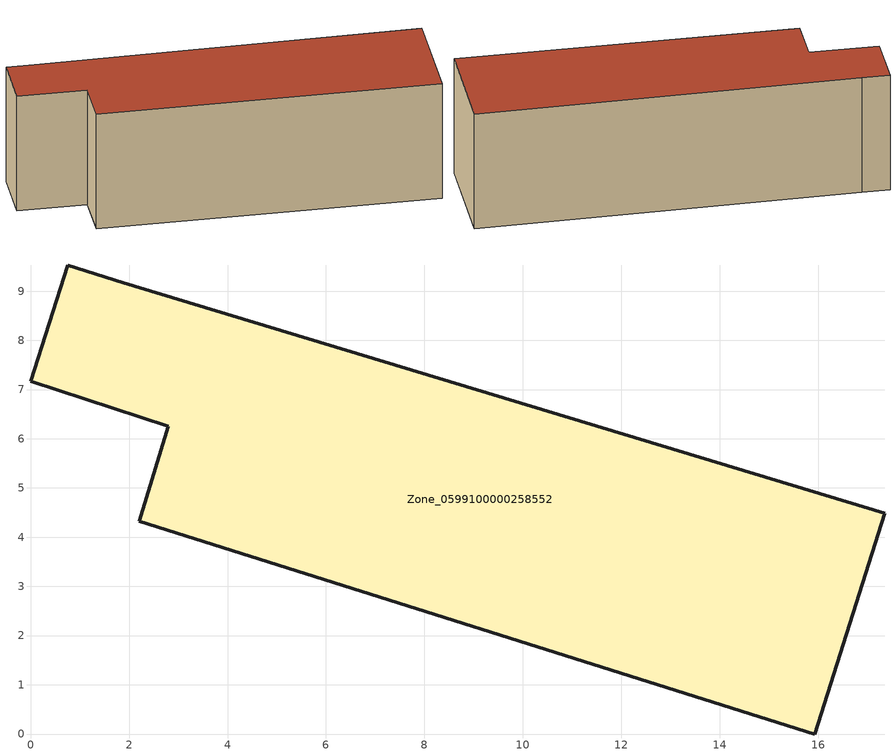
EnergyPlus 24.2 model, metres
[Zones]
Zone_0599100000258552
 floor ground (C_G): 17.36,4.49 15.94,0 2.21,4.32 2.8,6.26 0,7.17 0.75,9.53 1.88,9.17 z0
 wall outside (C_F): 1.88,9.17 0.75,9.53 0,7.17 2.8,6.26 2.21,4.32 15.94,0 17.36,4.49 1.88,9.17 z0:5.38
 roof outside (C_R): 15.94,0 17.36,4.49 1.88,9.17 0.75,9.53 0,7.17 2.8,6.26 2.21,4.32 z5.38
[BUILDING]
Pand.0599100000258552: North Axis=0; Terrain=City; Loads Convergence Tolerance Value=0.04; Temperature Convergence Tolerance Value=0.4; Solar Distribution=FullExterior; Maximum Number of Warmup Days=25; Minimum Number of Warmup Days=1
[Site:Location]
Rotterdam.The.Hague.AP_ZH_NLD Design_Conditions: Latitude=51.96; Longitude=4.45; Time Zone=1; Elevation=-4.5
[SITE:GROUNDTEMPERATURE:BUILDINGSURFACE]
18, 18, 18, 18, 18, 18, 18, 18, 18, 18, 18, 18
[MATERIAL] Thermal Absorptance=0.9; Solar Absorptance=0.7; Visible Absorptance=0.7
Name | Roughness | Thickness | Conductivity | Density | Specific Heat
G.TI.1946 | MediumSmooth | 0.15 | 1 | 540 | 1210
F.TI.1946 | Rough | 0.3 | 0.857143 | 1920 | 840
R.TI.1946 | MediumRough | 0.2 | 0.1 | 1500 | 1000
[CONSTRUCTION]
C_G: G.TI.1946
C_F: F.TI.1946
C_R: R.TI.1946
[ZONE]
Zone_0599100000258552: Type=1; Multiplier=1; Ceiling Height=Autocalculate; Volume=Autocalculate; Floor Area=autocalculate; Part of Total Floor Area=Yes
[ZONEINFILTRATION:DESIGNFLOWRATE]
Infil_Zone_0599100000258552: Zone or ZoneList or Space or SpaceList=Zone_0599100000258552; Schedule=AlwaysOn; Design Flow Rate Calculation Method=Flow/Area; Flow Rate per Floor Area=0.003; Constant Term Coefficient=1; Temperature Term Coefficient=0; Velocity Term Coefficient=0; Velocity Squared Term Coefficient=0
[HVACTEMPLATE:ZONE:IDEALLOADSAIRSYSTEM]
Zone_0599100000258552: Maximum Heating Supply Air Temperature=50; Minimum Cooling Supply Air Temperature=13; Maximum Heating Supply Air Humidity Ratio=0.0156; Minimum Cooling Supply Air Humidity Ratio=0.0077; Heating Limit=NoLimit; Cooling Limit=NoLimit; Dehumidification Control Type=ConstantSensibleHeatRatio; Cooling Sensible Heat Ratio=0.7; Dehumidification Setpoint=60; Humidification Control Type=None; Humidification Setpoint=30; Outdoor Air Method=None; Outdoor Air Flow Rate per Person=0.00944; Outdoor Air Flow Rate per Zone Floor Area=0; Outdoor Air Flow Rate per Zone=0; Demand Controlled Ventilation Type=None; Outdoor Air Economizer Type=NoEconomizer; Heat Recovery Type=None; Sensible Heat Recovery Effectiveness=0.7; Latent Heat Recovery Effectiveness=0.65
[ZONECONTROL:THERMOSTAT]
ThermostatControl_Zone_0599100000258552: Zone or ZoneList=Zone_0599100000258552; Control Type Schedule=DualSetpointControlType; Control 1=Thermostat_Zone_0599100000258552; Temperature Difference Between Cutout And Setpoint=0
[THERMOSTATSETPOINT:DUALSETPOINT]
Thermostat_Zone_0599100000258552: Heating Setpoint Temperature Schedule=HeatingSetpoint_Zone_0599100000258552; Cooling Setpoint Temperature Schedule=CoolingSetpoint_Zone_0599100000258552
[SCHEDULE:COMPACT]
HeatingSetpoint_Zone_0599100000258552: Through: 12/31, For: AllDays, Until: 24:00, 21
CoolingSetpoint_Zone_0599100000258552: Through: 12/31, For: AllDays, Until: 24:00, 24
DualSetpointControlType: Through: 12/31, For: AllDays, Until: 24:00, 4
AlwaysOn: Through: 12/31, For: AllDays, Until: 24:00, 1
